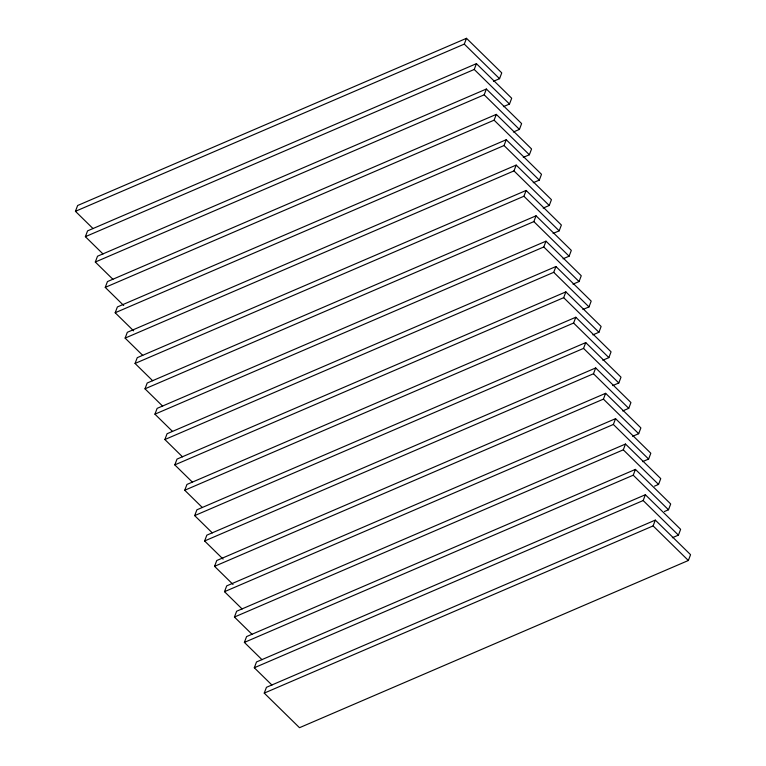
<?xml version="1.0" encoding="UTF-8"?>
<svg xmlns="http://www.w3.org/2000/svg" width="766" height="766" viewBox="0 0 766 766"><rect width="100%" height="100%" fill="white"/><g stroke="black" fill="none" stroke-linecap="round" stroke-linejoin="round"><path stroke-width="1.15" d="M93.059 228.603L75.432 211.311L77.634 205.508L466.494 38.3L501.759 72.885L499.547 78.687L493.476 81.301M102.998 253.967L85.371 236.675L87.573 230.872L476.433 63.655L511.698 98.239L509.486 104.042L503.406 106.656M112.937 279.322L95.3 262.029L97.512 256.227L486.372 89.019L521.627 123.604L519.425 129.406L513.344 132.02M123.709 305.5L105.239 287.384L107.451 281.582L496.311 114.373L531.566 148.958L529.363 154.761L523.283 157.375M133.648 330.864L115.178 312.748L117.389 306.946L506.249 139.728L541.505 174.313L539.302 180.115L533.222 182.729M142.744 355.395L125.117 338.103L127.328 332.3L516.188 165.092L551.443 199.677L549.241 205.48L543.161 208.093M152.683 380.75L135.055 363.457L137.258 357.665L526.127 190.447L561.382 225.032L559.17 230.834L553.1 233.448M162.622 406.114L144.994 388.822L147.196 383.019L536.056 215.801L571.321 250.386L569.109 256.189L563.039 258.803M172.561 431.469L154.933 414.176L157.135 408.374L545.995 241.166L581.26 275.75L579.048 281.553L572.978 284.167M182.5 456.833L164.872 439.54L167.074 433.738L555.934 266.52L591.199 301.105L588.987 306.907L582.907 309.521M192.438 482.187L174.801 464.895L177.013 459.093L565.873 291.875L601.128 326.46L598.926 332.262L592.846 334.876M202.368 507.542L184.74 490.25L186.952 484.447L575.812 317.239L611.067 351.824L608.865 357.626L602.785 360.24M212.306 532.906L194.679 515.614L196.891 509.811L585.751 342.594L621.006 377.178L618.804 382.981L612.723 385.595M223.088 559.084L204.618 540.968L206.83 535.166L595.689 367.948L630.945 402.543L628.742 408.335L622.662 410.949M233.027 584.439L214.557 566.323L216.759 560.52L605.628 393.312L640.883 427.897L638.672 433.7L632.601 436.314M242.123 608.98L224.495 591.687L226.698 585.885L615.558 418.667L650.822 453.252L648.611 459.054L642.54 461.668M252.062 634.334L234.434 617.042L236.637 611.239L625.496 444.031L660.761 478.616L658.549 484.418L654.499 486.151M75.432 211.311L464.292 44.102L466.494 38.3M262.001 659.689L244.373 642.396L246.575 636.594L635.435 469.386L670.7 503.971L668.488 509.773L664.438 511.516M85.371 236.675L474.231 69.457L476.433 63.655M271.94 685.053L254.302 667.76L256.514 661.958L645.374 494.74L680.629 529.325L678.427 535.128L672.347 537.742M95.3 262.029L484.169 94.821L486.372 89.019M264.241 693.115L266.453 687.313L655.313 520.104L690.568 554.689L688.366 560.492L299.506 727.7L264.241 693.115L653.101 525.907L655.313 520.104M105.239 287.384L494.099 120.176L496.311 114.373M115.178 312.748L504.038 145.53L506.249 139.728M125.117 338.103L513.976 170.895L516.188 165.092M135.055 363.457L523.915 196.249L526.127 190.447M144.994 388.822L533.854 221.604L536.056 215.801M154.933 414.176L543.793 246.968L545.995 241.166M164.872 439.54L553.732 272.323L555.934 266.52M174.801 464.895L563.671 297.677L565.873 291.875M184.74 490.25L573.6 323.041L575.812 317.239M194.679 515.614L583.539 348.396L585.751 342.594M204.618 540.968L593.478 373.751L595.689 367.948M214.557 566.323L603.417 399.115L605.628 393.312M224.495 591.687L613.355 424.469L615.558 418.667M234.434 617.042L623.294 449.824L625.496 444.031M244.373 642.396L633.233 475.188L635.435 469.386M254.302 667.76L643.172 500.543L645.374 494.74M464.292 44.102L499.547 78.687M474.231 69.457L509.486 104.042M484.169 94.821L519.425 129.406M494.099 120.176L529.363 154.761M504.038 145.53L539.302 180.115M513.976 170.895L549.241 205.48M523.915 196.249L559.17 230.834M533.854 221.604L569.109 256.189M543.793 246.968L579.048 281.553M553.732 272.323L588.987 306.907M563.671 297.677L598.926 332.262M573.6 323.041L608.865 357.626M583.539 348.396L618.804 382.981M593.478 373.751L628.742 408.335M603.417 399.115L638.672 433.7M613.355 424.469L648.611 459.054M623.294 449.824L658.549 484.418M633.233 475.188L668.488 509.773M643.172 500.543L678.427 535.128M653.101 525.907L688.366 560.492"/></g></svg>
